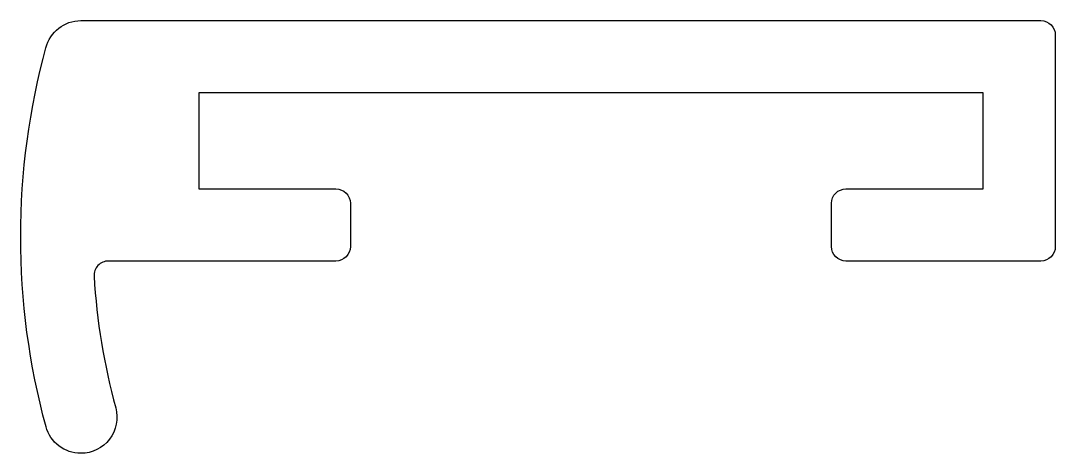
# Model space of a CAD drawing. Extents: x 940.2 to 961.7, y -8.7 to 0.3.
import ezdxf

# ---------------------------------------------------------------- set-up
doc = ezdxf.new("R2010")
doc.units = 0
doc.header["$LTSCALE"] = 15
doc.layers.get('0').update_dxf_attribs({"linetype": 'CONTINUOUS'})

msp = doc.modelspace()

# ---------------------------------------------------------------- linework, layer by layer
at = {"ltscale": 0.05}
msp.add_lwpolyline([(940.725, -0.253, -0.343333), (941.452, 0.313), (961.402, 0.313, -0.414214), (961.702, 0.013), (961.702, -4.387, -0.414214), (961.402, -4.687), (957.352, -4.687, -0.414214), (957.052, -4.387), (957.052, -3.487, -0.414214), (957.352, -3.187), (960.202, -3.187), (960.202, -1.187), (943.902, -1.187), (943.902, -3.187), (946.752, -3.187, -0.414214), (947.052, -3.487), (947.052, -4.387, -0.414214), (946.752, -4.687), (942.026, -4.687, 0.432021), (941.726, -5.005, 0.051277), (942.176, -7.741, -0.494248), (941.452, -8.687, -0.338466), (940.728, -8.134, -0.133677), (940.732, -0.228)], format="xyb", dxfattribs=at)

doc.saveas('drawing.dxf')
